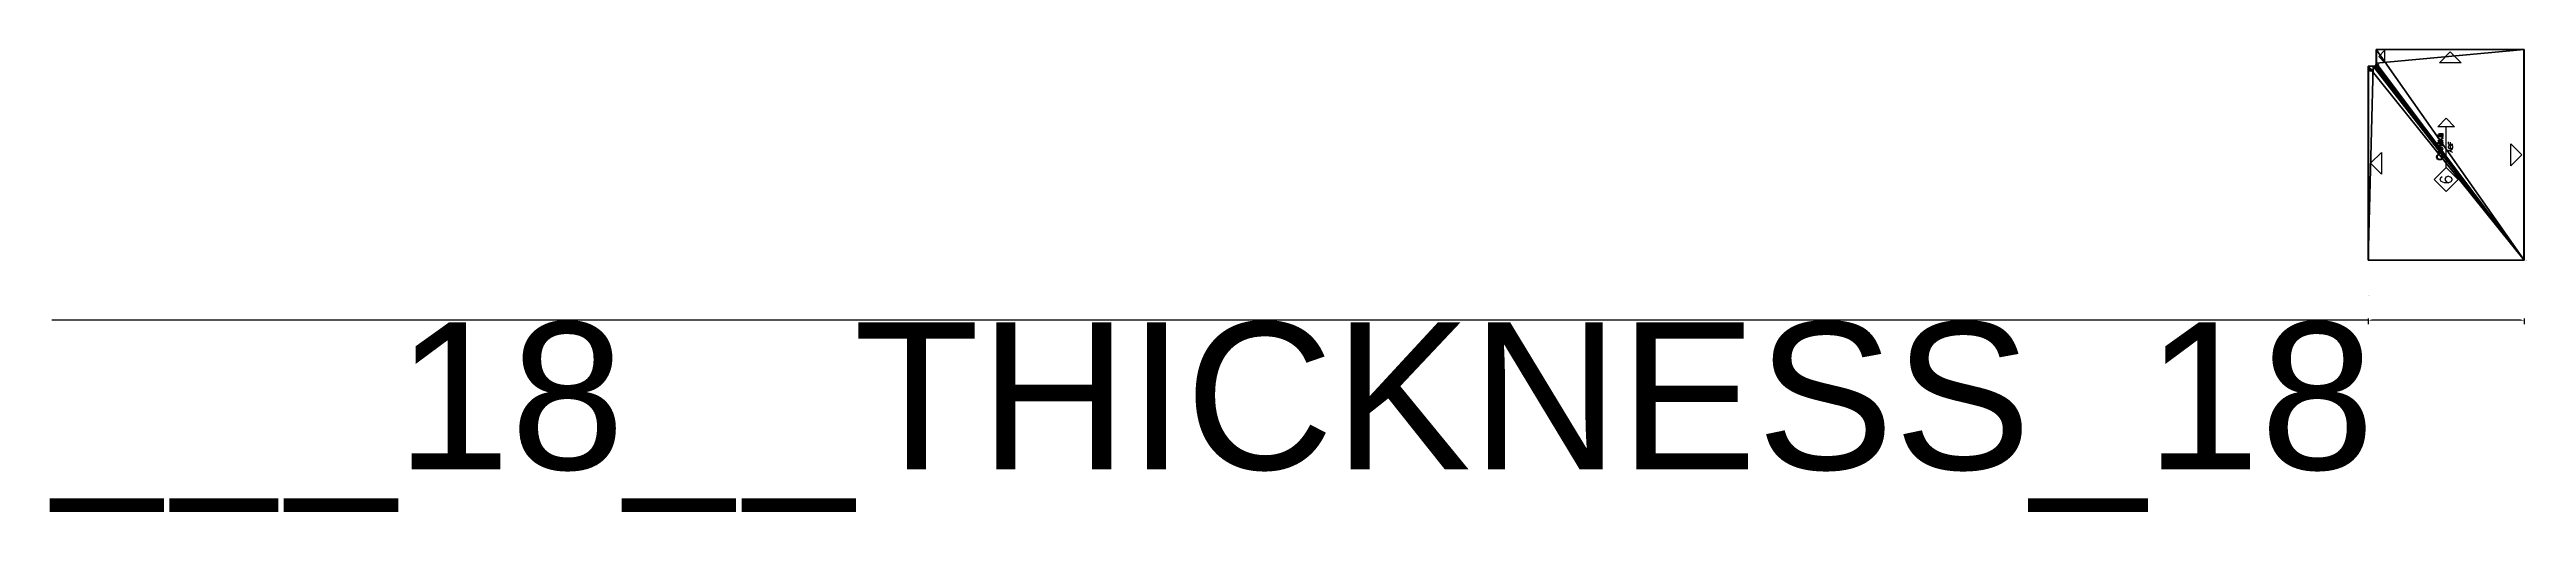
# Model space of a CAD drawing. Extents: x -8243 to 7, y -851 to 702.
import ezdxf

# ---------------------------------------------------------------- set-up
doc = ezdxf.new("R2010")
doc.units = 0
doc.header["$LTSCALE"] = 25.4
doc.layers.get('0').update_dxf_attribs({"color": 13, "linetype": 'CONTINUOUS'})
doc.layers.get('DEFPOINTS').update_dxf_attribs({"linetype": 'CONTINUOUS'})
for name, color, linetype in [('ABF_CUTTINGLINES', 230, 'CONTINUOUS'), ('ABF_EDGEBANDING', 13, 'CONTINUOUS'), ('ABF_LABEL', 144, 'CONTINUOUS')]:
    doc.layers.add(name, color=color, linetype=linetype)
doc.styles.add('ARIAL', font='txt')
doc.dimstyles.new('DIMSTYLE1', dxfattribs={"dimtxt": 490.664626, "dimasz": 12.7, "dimexe": 12.7, "dimexo": 12.7, "dimgap": 2.54, "dimtad": 4, "dimtih": 1, "dimtoh": 1, "dimzin": 0, "dimcen": 0.09, "dimazin": 3, "dimtfac": 1, "dimtofl": 0, "dimtmove": 0, "dimatfit": 3})

# ---------------------------------------------------------------- blocks, each defined once
blk = doc.blocks.new('GROUP46_1')
at = {"layer": 'ABF_LABEL', "color": 0}
for p, q in [((-58.9, 3.8), (-56.6, 10.5)), ((-58.9, -4.6), (-58.9, 3.8)), ((-56.7, 0.4), (-58.9, -4.6)), ((-51.9, 2.9), (-56.7, 0.4)), ((-56.6, 10.5), (-51.9, 12.7)), ((-51.9, 12.7), (-47.6, 11)), ((-47.1, 1), (-51.9, 2.9)), ((-47.6, 11), (-45.9, 8.3)), ((-45, -4.6), (-47.1, 1)), ((-26.6, 0), (59.6, 0)), ((-10.7, 13.6), (-10.3, 16.5)), ((-10.3, 10.7), (-10.7, 13.6)), ((-10.3, 16.5), (-9.1, 18.6)), ((-9.1, 8.6), (-10.3, 10.7)), ((-9.1, 18.6), (-7.3, 19.9)), ((-7.2, 7.3), (-9.1, 8.6)), ((-8.6, 15.9), (-8.9, 13.6)), ((-8.9, 13.6), (-8.6, 11.3)), ((-7.8, 17.6), (-8.6, 15.9)), ((-8.6, 11.3), (-7.7, 9.7)), ((-6.5, 18.6), (-7.8, 17.6)), ((-7.7, 9.7), (-6.4, 8.7)), ((-7.3, 19.9), (-4.9, 20.4)), ((-4.9, 6.9), (-7.2, 7.3)), ((-4.9, 18.9), (-6.5, 18.6)), ((-6.4, 8.7), (-4.9, 8.4)), ((-4.9, 20.4), (-3.6, 20.3)), ((-3.5, 18.8), (-4.9, 18.9)), ((-4.9, 8.4), (-3.5, 8.6)), ((-3.6, 7), (-4.9, 6.9)), ((-3.6, 20.3), (-2.6, 20.1)), ((-2.6, 7.3), (-3.6, 7)), ((-2.4, 18.3), (-3.5, 18.8)), ((-3.5, 8.6), (-2.4, 9)), ((-2.6, 20.1), (-1.7, 19.7)), ((-1.6, 7.6), (-2.6, 7.3)), ((-1.6, 17.7), (-2.4, 18.3)), ((-2.4, 9), (-1.5, 9.6)), ((-1.7, 19.7), (-0.8, 19.3)), ((-1, 17.2), (-1.6, 17.7)), ((-0.8, 8), (-1.6, 7.6)), ((-1.5, 9.6), (-1, 10.1)), ((-0.8, 17.2), (-1, 17.2)), ((-1, 10.1), (-0.8, 10.1)), ((-0.8, 19.3), (-0.8, 17.2)), ((-0.8, 10.1), (-0.8, 8)), ((-0.5, 15.5), (-0.5, 16.9)), ((-0.5, 16.9), (7.8, 16.9)), ((2.8, 15.5), (-0.5, 15.5)), ((2.8, 7.1), (2.8, 15.5)), ((4.5, 7.1), (2.8, 7.1)), ((7.8, 15.5), (4.5, 15.5)), ((4.5, 15.5), (4.5, 7.1)), ((7.8, 16.9), (7.8, 15.5)), ((8.3, 12), (9.5, 15.8)), ((9.5, 8.2), (8.3, 12)), ((9.5, 15.8), (12.7, 17.2)), ((12.7, 6.9), (9.5, 8.2)), ((10.7, 14.8), (10, 12)), ((10, 12), (10.7, 9.2)), ((12.7, 15.8), (10.7, 14.8)), ((10.7, 9.2), (12.7, 8.3)), ((12.7, 17.2), (15.9, 15.8)), ((14.7, 14.8), (12.7, 15.8)), ((12.7, 8.3), (14.7, 9.2)), ((15.9, 8.2), (12.7, 6.9)), ((15.4, 12), (14.7, 14.8)), ((14.7, 9.2), (15.4, 12)), ((15.9, 15.8), (17.1, 12)), ((17.1, 12), (15.9, 8.2)), ((18.8, 7.1), (18.8, 16.9)), ((18.8, 16.9), (20.4, 16.9)), ((20.3, 7.1), (18.8, 7.1)), ((20.2, 20.1), (20, 21.5)), ((20, 21.5), (21.4, 21.5)), ((20.7, 19.1), (20.2, 20.1)), ((24.9, 14.4), (20.3, 7.1)), ((20.4, 16.9), (20.4, 9.7)), ((20.4, 9.7), (24.9, 16.9)), ((21.6, 18.4), (20.7, 19.1)), ((21.4, 21.5), (21.8, 19.8)), ((22.9, 18.1), (21.6, 18.4)), ((21.8, 19.8), (22.9, 19.2)), ((22.9, 19.2), (24, 19.7)), ((24.2, 18.4), (22.9, 18.1)), ((24, 19.7), (24.3, 21.5)), ((25, 19.1), (24.2, 18.4)), ((24.3, 21.5), (25.8, 21.5)), ((24.9, 16.9), (26.5, 16.9)), ((24.9, 7.1), (24.9, 14.4)), ((26.5, 7.1), (24.9, 7.1)), ((25.6, 20.1), (25, 19.1)), ((25.8, 21.5), (25.6, 20.1)), ((26.5, 16.9), (26.5, 7.1)), ((28.9, 7.1), (28.9, 16.9)), ((28.9, 16.9), (30.5, 16.9)), ((30.5, 7.1), (28.9, 7.1)), ((30.5, 16.9), (30.5, 12.7)), ((30.5, 12.7), (31.6, 12.9)), ((31.3, 11.6), (30.5, 11.6)), ((30.5, 11.6), (30.5, 7.1)), ((34.7, 7.1), (31.3, 11.6)), ((31.6, 12.9), (32.4, 13.9)), ((32.4, 13.9), (32.6, 14.4)), ((32.6, 14.4), (32.8, 14.9)), ((32.8, 14.9), (33.8, 16.5)), ((33.5, 13), (32.8, 12.3)), ((32.8, 12.3), (36.7, 7.1)), ((34.1, 14.2), (33.5, 13)), ((33.8, 16.5), (35.6, 16.9)), ((34.7, 15.2), (34.1, 14.2)), ((35.7, 15.5), (34.7, 15.2)), ((36.7, 7.1), (34.7, 7.1)), ((35.6, 16.9), (36.1, 16.9)), ((36.1, 15.5), (35.7, 15.5)), ((36.1, 16.9), (36.1, 15.5)), ((37.1, 10), (37.6, 11.7)), ((37.4, 8.7), (37.1, 10)), ((38, 7.7), (37.4, 8.7)), ((37.6, 11.7), (38.9, 12.8)), ((37.9, 16.7), (39.2, 17)), ((37.9, 15), (37.9, 16.7)), ((38, 15), (37.9, 15)), ((39.6, 15.5), (38, 15)), ((38.9, 7.1), (38, 7.7)), ((39.3, 11.2), (38.8, 10.1)), ((38.8, 10.1), (39.3, 8.8)), ((38.9, 12.8), (40.9, 13.4)), ((40.1, 6.9), (38.9, 7.1)), ((39.2, 17), (40.9, 17.1)), ((40.3, 11.9), (39.3, 11.2)), ((39.3, 8.8), (40.7, 8.4)), ((40.9, 15.7), (39.6, 15.5)), ((41.2, 7), (40.1, 6.9)), ((41.8, 12.1), (40.3, 11.9)), ((40.7, 8.4), (42.1, 8.7)), ((40.9, 17.1), (42.6, 17)), ((41.8, 15.6), (40.9, 15.7)), ((40.9, 13.4), (43.3, 13.6)), ((42.1, 7.3), (41.2, 7)), ((42.6, 15.4), (41.8, 15.6)), ((43.3, 12.3), (41.8, 12.1)), ((42.1, 8.7), (43.3, 9.5)), ((42.7, 7.8), (42.1, 7.3)), ((42.6, 17), (43.9, 16.4)), ((43.1, 14.8), (42.6, 15.4)), ((43.3, 8.2), (42.7, 7.8)), ((43.3, 13.9), (43.1, 14.8)), ((43.3, 13.6), (43.3, 13.9)), ((43.3, 9.5), (43.3, 12.3)), ((43.3, 7.1), (43.3, 8.2)), ((44.9, 7.1), (43.3, 7.1)), ((43.9, 16.4), (44.6, 15.4)), ((44.6, 15.4), (44.9, 13.8)), ((44.9, 13.8), (44.9, 7.1)), ((-57, -10.1), (-58.9, -4.6)), ((-51.9, -12.4), (-57, -10.1)), ((-47.1, -10.1), (-51.9, -12.4)), ((-45, -4.6), (-47.1, -10.1)), ((5.2, -13.7), (6.5, -10.6)), ((6.5, -10.6), (8.9, -4.6)), ((6.5, -10.6), (11.6, -10.6)), ((8.9, -4.6), (11.6, -10.6)), ((11.6, -10.6), (13, -13.7)), ((14.5, -4.9), (18, -4.9)), ((14.5, -4.9), (14.5, -9)), ((14.5, -9), (14.5, -13.7)), ((14.5, -9), (18, -9)), ((14.5, -13.7), (18, -13.7)), ((19.5, -5.4), (18, -4.9)), ((18, -9), (19.6, -8.3)), ((18, -9), (20, -9.9)), ((18, -13.7), (19.8, -13.4)), ((20.3, -6.8), (19.5, -5.4)), ((19.6, -8.3), (20.3, -6.8)), ((20.7, -11.6), (19.8, -13.4)), ((20, -9.9), (20.7, -11.6)), ((22.3, -4.8), (22.3, -9)), ((22.3, -4.8), (27.8, -4.8)), ((22.3, -9), (27.1, -9)), ((22.3, -9), (22.3, -13.7))]:
    blk.add_line(p, q, dxfattribs=at)
for points in [[(-26.6, 0, 0), (-52, -25.4, 0), (-77.4, 0, 0), (-52, 25.4, 0), (-26.6, 0, 0)], [(59.6, 17.8, 0), (77.4, 0, 0), (59.6, -17.8, 0), (59.6, 17.8, 0)]]:
    blk.add_polyline3d(points, close=True, dxfattribs=at)
blk = doc.blocks.new('GROUP33_1')
at = {"layer": 'ABF_CUTTINGLINES', "color": 0}
blk.add_polyline3d([(28, 773.3, 0), (27.9, 772.6, 0), (27.8, 771.9, 0), (27.6, 771.2, 0), (27.4, 770.5, 0), (27.2, 769.8, 0), (26.9, 769.1, 0), (26.5, 768.5, 0), (26.1, 767.9, 0), (25.7, 767.3, 0), (25.3, 766.7, 0), (24.8, 766.2, 0), (24.2, 765.7, 0), (23.7, 765.3, 0), (23.1, 764.9, 0), (22.5, 764.5, 0), (21.9, 764.1, 0), (21.2, 763.8, 0), (20.5, 763.6, 0), (19.8, 763.4, 0), (19.1, 763.2, 0), (18.4, 763.1, 0), (17.7, 763, 0), (17, 763, 0), (1, 763, 0), (1, 118, 0), (519, 118, 0), (519, 819, 0), (28, 819, 0), (28, 774, 0), (28, 773.3, 0)], close=True, dxfattribs=at)
blk = doc.blocks.new('GROUP34_1')
at = {"layer": 'ABF_EDGEBANDING', "color": 0}
for points in [[(8.5, 755.8, 0), (15.9, 748.3, 0), (1.1, 748.3, 0), (8.5, 755.8, 0)], [(17.6, 755.8, 0), (17.9, 755.5, 0), (17.3, 755.5, 0), (17.6, 755.8, 0)], [(18.8, 755.8, 0), (19.1, 755.6, 0), (18.5, 755.5, 0), (18.8, 755.8, 0)], [(20, 756, 0), (20.3, 755.7, 0), (19.7, 755.6, 0), (20, 756, 0)], [(21.1, 756.2, 0), (21.5, 756, 0), (20.9, 755.8, 0), (21.1, 756.2, 0)], [(22.3, 756.5, 0), (22.7, 756.3, 0), (22.1, 756.1, 0), (22.3, 756.5, 0)], [(23.4, 756.9, 0), (23.8, 756.7, 0), (23.2, 756.5, 0), (23.4, 756.9, 0)], [(24.5, 757.4, 0), (25, 757.2, 0), (24.4, 757, 0), (24.5, 757.4, 0)], [(25.6, 757.9, 0), (26, 757.8, 0), (25.5, 757.5, 0), (25.6, 757.9, 0)], [(26.6, 758.5, 0), (27.1, 758.4, 0), (26.5, 758.1, 0), (26.6, 758.5, 0)], [(27.6, 759.2, 0), (28.1, 759.1, 0), (27.5, 758.7, 0), (27.6, 759.2, 0)], [(28.6, 759.9, 0), (29, 759.9, 0), (28.5, 759.4, 0), (28.6, 759.9, 0)], [(29.5, 760.7, 0), (29.9, 760.7, 0), (29.5, 760.2, 0), (29.5, 760.7, 0)], [(30.3, 761.5, 0), (30.8, 761.5, 0), (30.3, 761.1, 0), (30.3, 761.5, 0)], [(31.1, 762.4, 0), (31.6, 762.5, 0), (31.1, 762, 0), (31.1, 762.4, 0)], [(31.8, 763.4, 0), (32.3, 763.4, 0), (31.9, 762.9, 0), (31.8, 763.4, 0)], [(32.5, 764.4, 0), (32.9, 764.5, 0), (32.6, 763.9, 0), (32.5, 764.4, 0)], [(33.1, 765.4, 0), (33.5, 765.5, 0), (33.2, 765, 0), (33.1, 765.4, 0)], [(33.6, 766.5, 0), (34, 766.6, 0), (33.8, 766, 0), (33.6, 766.5, 0)], [(34.1, 767.6, 0), (34.5, 767.8, 0), (34.3, 767.2, 0), (34.1, 767.6, 0)], [(34.5, 768.7, 0), (34.9, 768.9, 0), (34.7, 768.3, 0), (34.5, 768.7, 0)], [(34.8, 769.9, 0), (35.2, 770.1, 0), (35, 769.5, 0), (34.8, 769.9, 0)], [(35, 771, 0), (35.4, 771.3, 0), (35.3, 770.7, 0), (35, 771, 0)], [(35.2, 797, 0), (55, 816.8, 0), (55, 777.2, 0), (35.2, 797, 0)], [(35.2, 773.4, 0), (35.5, 773.7, 0), (35.5, 773.1, 0), (35.2, 773.4, 0)], [(35.2, 772.2, 0), (35.5, 772.5, 0), (35.4, 771.9, 0), (35.2, 772.2, 0)], [(273.5, 811.8, 0), (309.7, 775.5, 0), (237.3, 775.5, 0), (273.5, 811.8, 0)], [(511.8, 469, 0), (475.5, 432.8, 0), (475.5, 505.2, 0), (511.8, 469, 0)], [(8.2, 441, 0), (44.5, 477.2, 0), (44.5, 404.8, 0), (8.2, 441, 0)]]:
    blk.add_polyline3d(points, close=True, dxfattribs=at)
blk = doc.blocks.new('_______2')
at = {"color": 0}
for p, q in [((0, 118, 18), (0, 764, 18)), ((0, 764), (0, 764, 18)), ((0, 118), (0, 764)), ((17, 764, 18), (0, 764, 18)), ((0, 118, 18), (0, 764, 18)), ((0, 118), (0, 764)), ((17, 764), (0, 764)), ((17, 764, 18), (0, 764, 18)), ((17, 764), (0, 764)), ((0, 764), (0, 764, 18)), ((17.7, 764, 18), (17, 764, 18)), ((17.7, 764), (17, 764)), ((17, 764), (17, 764, 18)), ((17.7, 764), (17, 764)), ((17, 764), (17, 764, 18)), ((17.7, 764, 18), (17, 764, 18)), ((18.3, 764.1, 18), (17.7, 764, 18)), ((17.7, 764), (18.3, 764.1)), ((17.7, 764), (18.3, 764.1)), ((18.3, 764.1, 18), (17.7, 764, 18)), ((17.7, 764, 18), (17.7, 764)), ((17.7, 764, 18), (17.7, 764)), ((18.9, 764.2, 18), (18.3, 764.1, 18)), ((18.3, 764.1), (18.9, 764.2)), ((18.3, 764.1), (18.9, 764.2)), ((18.9, 764.2, 18), (18.3, 764.1, 18)), ((18.3, 764.1, 18), (18.3, 764.1)), ((18.3, 764.1, 18), (18.3, 764.1)), ((19.6, 764.3, 18), (18.9, 764.2, 18)), ((18.9, 764.2), (19.6, 764.3)), ((18.9, 764.2), (19.6, 764.3)), ((19.6, 764.3, 18), (18.9, 764.2, 18)), ((18.9, 764.2, 18), (18.9, 764.2)), ((18.9, 764.2, 18), (18.9, 764.2)), ((20.2, 764.5, 18), (19.6, 764.3, 18)), ((19.6, 764.3), (20.2, 764.5)), ((19.6, 764.3), (20.2, 764.5)), ((20.2, 764.5, 18), (19.6, 764.3, 18)), ((19.6, 764.3, 18), (19.6, 764.3)), ((19.6, 764.3, 18), (19.6, 764.3)), ((20.8, 764.8, 18), (20.2, 764.5, 18)), ((20.2, 764.5), (20.8, 764.8)), ((20.2, 764.5), (20.8, 764.8)), ((20.8, 764.8, 18), (20.2, 764.5, 18)), ((20.2, 764.5, 18), (20.2, 764.5)), ((20.2, 764.5, 18), (20.2, 764.5)), ((21.4, 765, 18), (20.8, 764.8, 18)), ((20.8, 764.8), (21.4, 765)), ((20.8, 764.8), (21.4, 765)), ((21.4, 765, 18), (20.8, 764.8, 18)), ((20.8, 764.8, 18), (20.8, 764.8)), ((20.8, 764.8, 18), (20.8, 764.8)), ((22, 765.3, 18), (21.4, 765, 18)), ((21.4, 765), (22, 765.3)), ((21.4, 765), (22, 765.3)), ((22, 765.3, 18), (21.4, 765, 18)), ((21.4, 765, 18), (21.4, 765)), ((21.4, 765, 18), (21.4, 765)), ((22.6, 765.7, 18), (22, 765.3, 18)), ((22, 765.3), (22.6, 765.7)), ((22, 765.3), (22.6, 765.7)), ((22.6, 765.7, 18), (22, 765.3, 18)), ((22, 765.3, 18), (22, 765.3)), ((22, 765.3, 18), (22, 765.3)), ((23.1, 766.1, 18), (22.6, 765.7, 18)), ((22.6, 765.7), (23.1, 766.1)), ((22.6, 765.7), (23.1, 766.1)), ((23.1, 766.1, 18), (22.6, 765.7, 18)), ((22.6, 765.7, 18), (22.6, 765.7)), ((22.6, 765.7, 18), (22.6, 765.7)), ((23.6, 766.5, 18), (23.1, 766.1, 18)), ((23.1, 766.1), (23.6, 766.5)), ((23.1, 766.1), (23.6, 766.5)), ((23.6, 766.5, 18), (23.1, 766.1, 18)), ((23.1, 766.1, 18), (23.1, 766.1)), ((23.1, 766.1, 18), (23.1, 766.1)), ((24.1, 766.9, 18), (23.6, 766.5, 18)), ((23.6, 766.5), (24.1, 766.9)), ((23.6, 766.5), (24.1, 766.9)), ((24.1, 766.9, 18), (23.6, 766.5, 18)), ((23.6, 766.5, 18), (23.6, 766.5)), ((23.6, 766.5, 18), (23.6, 766.5)), ((24.5, 767.4, 18), (24.1, 766.9, 18)), ((24.1, 766.9), (24.5, 767.4)), ((24.1, 766.9), (24.5, 767.4)), ((24.5, 767.4, 18), (24.1, 766.9, 18)), ((24.1, 766.9, 18), (24.1, 766.9)), ((24.1, 766.9, 18), (24.1, 766.9)), ((24.9, 767.9, 18), (24.5, 767.4, 18)), ((24.5, 767.4), (24.9, 767.9)), ((24.5, 767.4), (24.9, 767.9)), ((24.9, 767.9, 18), (24.5, 767.4, 18)), ((24.5, 767.4, 18), (24.5, 767.4)), ((24.5, 767.4, 18), (24.5, 767.4)), ((25.3, 768.4, 18), (24.9, 767.9, 18)), ((24.9, 767.9), (25.3, 768.4)), ((24.9, 767.9), (25.3, 768.4)), ((25.3, 768.4, 18), (24.9, 767.9, 18)), ((24.9, 767.9, 18), (24.9, 767.9)), ((24.9, 767.9, 18), (24.9, 767.9)), ((25.7, 769, 18), (25.3, 768.4, 18)), ((25.3, 768.4), (25.7, 769)), ((25.3, 768.4), (25.7, 769)), ((25.7, 769, 18), (25.3, 768.4, 18)), ((25.3, 768.4, 18), (25.3, 768.4)), ((25.3, 768.4, 18), (25.3, 768.4)), ((26, 769.6, 18), (25.7, 769, 18)), ((25.7, 769), (26, 769.6)), ((25.7, 769), (26, 769.6)), ((26, 769.6, 18), (25.7, 769, 18)), ((25.7, 769, 18), (25.7, 769)), ((25.7, 769, 18), (25.7, 769)), ((26.2, 770.2, 18), (26, 769.6, 18)), ((26, 769.6), (26.2, 770.2)), ((26, 769.6), (26.2, 770.2)), ((26.2, 770.2, 18), (26, 769.6, 18)), ((26, 769.6, 18), (26, 769.6)), ((26, 769.6, 18), (26, 769.6)), ((26.5, 770.8, 18), (26.2, 770.2, 18)), ((26.2, 770.2), (26.5, 770.8)), ((26.2, 770.2), (26.5, 770.8)), ((26.5, 770.8, 18), (26.2, 770.2, 18)), ((26.2, 770.2, 18), (26.2, 770.2)), ((26.2, 770.2, 18), (26.2, 770.2)), ((26.7, 771.4, 18), (26.5, 770.8, 18)), ((26.5, 770.8), (26.7, 771.4)), ((26.5, 770.8), (26.7, 771.4)), ((26.7, 771.4, 18), (26.5, 770.8, 18)), ((26.5, 770.8, 18), (26.5, 770.8)), ((26.5, 770.8, 18), (26.5, 770.8)), ((26.8, 772, 18), (26.7, 771.4, 18)), ((26.7, 771.4), (26.8, 772)), ((26.7, 771.4), (26.8, 772)), ((26.8, 772, 18), (26.7, 771.4, 18)), ((26.7, 771.4, 18), (26.7, 771.4)), ((26.7, 771.4, 18), (26.7, 771.4)), ((26.9, 772.7, 18), (26.8, 772, 18)), ((26.8, 772), (26.9, 772.7)), ((26.8, 772), (26.9, 772.7)), ((26.9, 772.7, 18), (26.8, 772, 18)), ((26.8, 772, 18), (26.8, 772)), ((26.8, 772, 18), (26.8, 772)), ((27, 773.3, 18), (26.9, 772.7, 18)), ((26.9, 772.7), (27, 773.3)), ((26.9, 772.7), (27, 773.3)), ((27, 773.3, 18), (26.9, 772.7, 18)), ((26.9, 772.7, 18), (26.9, 772.7)), ((26.9, 772.7, 18), (26.9, 772.7)), ((27, 820, 18), (520, 820, 18)), ((27, 820, 18), (27, 774, 18)), ((27, 820), (27, 820, 18)), ((27, 820, 18), (520, 820, 18)), ((27, 820), (520, 820)), ((27, 820), (27, 774)), ((27, 820), (520, 820)), ((27, 820), (27, 774)), ((27, 820, 18), (27, 774, 18)), ((27, 820), (27, 820, 18)), ((27, 774, 18), (27, 773.3, 18)), ((27, 774), (27, 773.3)), ((27, 774), (27, 774, 18)), ((27, 774), (27, 774, 18)), ((27, 774), (27, 773.3)), ((27, 774, 18), (27, 773.3, 18)), ((27, 773.3, 18), (27, 773.3)), ((27, 773.3, 18), (27, 773.3)), ((520, 820, 18), (520, 118, 18)), ((520, 820), (520, 118)), ((520, 820, 18), (520, 820)), ((520, 820, 18), (520, 118, 18)), ((520, 820, 18), (520, 820)), ((520, 820), (520, 118)), ((0, 118, 18), (0, 118)), ((520, 118, 18), (0, 118, 18)), ((520, 118, 18), (0, 118, 18)), ((0, 118, 18), (0, 118)), ((520, 118), (0, 118)), ((520, 118), (0, 118)), ((520, 118, 18), (520, 118)), ((520, 118, 18), (520, 118))]:
    blk.add_line(p, q, dxfattribs=at)
at = {"layer": 'ABF_CUTTINGLINES', "color": 0}
ref = blk.add_blockref('GROUP33_1', (0, 0, 18), dxfattribs=at)
ref.add_attrib('Skp_GroupInstanceName', '_ABF_cuttingLines', (0, 0), dxfattribs={"layer": '0', "height": 1})
at = {"layer": 'ABF_EDGEBANDING', "color": 0}
ref = blk.add_blockref('GROUP34_1', (0, 0, 18), dxfattribs=at)
ref.add_attrib('Skp_GroupInstanceName', '_ABF_edgeBanding', (0, 0), dxfattribs={"layer": '0', "height": 1})
at = {"layer": 'ABF_LABEL', "color": 0}
ref = blk.add_blockref('GROUP46_1', (260, 469, 18), dxfattribs=dict(at, xscale=1.574803149606299, yscale=1.574803149606299, rotation=90))
ref.add_attrib('Skp_GroupInstanceName', '_ABF_Label', (0, 0), dxfattribs={"layer": '0', "height": 1})
at = {"color": 7}
mesh = blk.add_polyface(dxfattribs=at)
corners = [(520, 118, 18), (0, 764, 18), (0, 118, 18), (17, 764, 18), (17.7, 764, 18), (18.3, 764.1, 18), (18.9, 764.2, 18), (19.6, 764.3, 18), (20.2, 764.5, 18), (20.8, 764.8, 18), (21.4, 765, 18), (22, 765.3, 18), (22.6, 765.7, 18), (23.1, 766.1, 18), (23.6, 766.5, 18), (24.1, 766.9, 18), (24.5, 767.4, 18), (24.9, 767.9, 18), (25.3, 768.4, 18), (25.7, 769, 18), (26, 769.6, 18), (26.2, 770.2, 18), (26.5, 770.8, 18), (26.7, 771.4, 18), (26.8, 772, 18), (26.9, 772.7, 18), (27, 773.3, 18), (27, 774, 18), (27, 820, 18), (520, 820, 18)]
mesh.append_faces([[corners[k] for k in face] for face in [(0, 1, 2), (28, 0, 29)]], dxfattribs={"vtx0": -1, "color": 7})
mesh.append_faces([[corners[k] for k in face] for face in [(1, 0, 3), (3, 0, 4), (4, 0, 5), (5, 0, 6), (6, 0, 7), (7, 0, 8), (8, 0, 9), (9, 0, 10), (10, 0, 11), (11, 0, 12), (12, 0, 13), (13, 0, 14), (14, 0, 15), (15, 0, 16), (16, 0, 17), (17, 0, 18), (18, 0, 19), (19, 0, 20), (20, 0, 21), (21, 0, 22), (22, 0, 23), (23, 0, 24), (24, 0, 25), (25, 0, 26), (26, 0, 27), (27, 0, 28)]], dxfattribs={"vtx0": -1, "vtx1": -1, "color": 7})
at = {"color": 0}
mesh = blk.add_polyface(dxfattribs=at)
corners = [(520, 820), (27, 774), (27, 820), (17, 764), (0, 118), (0, 764), (520, 118), (17.7, 764), (18.3, 764.1), (18.9, 764.2), (19.6, 764.3), (20.2, 764.5), (20.8, 764.8), (21.4, 765), (22, 765.3), (22.6, 765.7), (23.1, 766.1), (23.6, 766.5), (24.1, 766.9), (24.5, 767.4), (24.9, 767.9), (25.3, 768.4), (25.7, 769), (26, 769.6), (26.2, 770.2), (26.5, 770.8), (26.7, 771.4), (26.8, 772), (26.9, 772.7), (27, 773.3)]
mesh.append_faces([[corners[k] for k in face] for face in [(0, 1, 2), (3, 4, 5)]], dxfattribs={"vtx0": -1, "color": 0})
mesh.append_faces([[corners[k] for k in face] for face in [(4, 3, 6), (6, 1, 0)]], dxfattribs={"vtx0": -1, "vtx1": -1, "color": 0})
mesh.append_faces([[corners[k] for k in face] for face in [(6, 3, 7), (6, 7, 8), (6, 8, 9), (6, 9, 10), (6, 10, 11), (6, 11, 12), (6, 12, 13), (6, 13, 14), (6, 14, 15), (6, 15, 16), (6, 16, 17), (6, 17, 18), (6, 18, 19), (6, 19, 20), (6, 20, 21), (6, 21, 22), (6, 22, 23), (6, 23, 24), (6, 24, 25), (6, 25, 26), (6, 26, 27), (6, 27, 28), (6, 28, 29), (6, 29, 1)]], dxfattribs={"vtx0": -1, "vtx2": -1, "color": 0})
mesh = blk.add_polyface(dxfattribs=at)
corners = [(0, 764, 18), (0, 118), (0, 118, 18), (0, 764)]
mesh.append_faces([[corners[k] for k in face] for face in [(0, 1, 2), (1, 0, 3)]], dxfattribs={"vtx0": -1, "color": 0})
mesh = blk.add_polyface(dxfattribs=at)
corners = [(0, 764, 18), (17, 764), (0, 764), (17, 764, 18)]
mesh.append_faces([[corners[k] for k in face] for face in [(0, 1, 2), (1, 0, 3)]], dxfattribs={"vtx0": -1, "color": 0})
mesh = blk.add_polyface(dxfattribs=at)
corners = [(17, 764), (17.7, 764, 18), (17.7, 764), (17, 764, 18)]
mesh.append_faces([[corners[k] for k in face] for face in [(0, 1, 2), (1, 0, 3)]], dxfattribs={"vtx0": -1, "color": 0})
mesh = blk.add_polyface(dxfattribs=at)
corners = [(17.7, 764), (18.3, 764.1, 18), (18.3, 764.1), (17.7, 764, 18)]
mesh.append_faces([[corners[k] for k in face] for face in [(0, 1, 2), (1, 0, 3)]], dxfattribs={"vtx0": -1, "color": 0})
mesh = blk.add_polyface(dxfattribs=at)
corners = [(18.3, 764.1), (18.9, 764.2, 18), (18.9, 764.2), (18.3, 764.1, 18)]
mesh.append_faces([[corners[k] for k in face] for face in [(0, 1, 2), (1, 0, 3)]], dxfattribs={"vtx0": -1, "color": 0})
mesh = blk.add_polyface(dxfattribs=at)
corners = [(18.9, 764.2), (19.6, 764.3, 18), (19.6, 764.3), (18.9, 764.2, 18)]
mesh.append_faces([[corners[k] for k in face] for face in [(0, 1, 2), (1, 0, 3)]], dxfattribs={"vtx0": -1, "color": 0})
mesh = blk.add_polyface(dxfattribs=at)
corners = [(19.6, 764.3), (20.2, 764.5, 18), (20.2, 764.5), (19.6, 764.3, 18)]
mesh.append_faces([[corners[k] for k in face] for face in [(0, 1, 2), (1, 0, 3)]], dxfattribs={"vtx0": -1, "color": 0})
mesh = blk.add_polyface(dxfattribs=at)
corners = [(20.2, 764.5), (20.8, 764.8, 18), (20.8, 764.8), (20.2, 764.5, 18)]
mesh.append_faces([[corners[k] for k in face] for face in [(0, 1, 2), (1, 0, 3)]], dxfattribs={"vtx0": -1, "color": 0})
mesh = blk.add_polyface(dxfattribs=at)
corners = [(20.8, 764.8), (21.4, 765, 18), (21.4, 765), (20.8, 764.8, 18)]
mesh.append_faces([[corners[k] for k in face] for face in [(0, 1, 2), (1, 0, 3)]], dxfattribs={"vtx0": -1, "color": 0})
mesh = blk.add_polyface(dxfattribs=at)
corners = [(21.4, 765), (22, 765.3, 18), (22, 765.3), (21.4, 765, 18)]
mesh.append_faces([[corners[k] for k in face] for face in [(0, 1, 2), (1, 0, 3)]], dxfattribs={"vtx0": -1, "color": 0})
mesh = blk.add_polyface(dxfattribs=at)
corners = [(22, 765.3), (22.6, 765.7, 18), (22.6, 765.7), (22, 765.3, 18)]
mesh.append_faces([[corners[k] for k in face] for face in [(0, 1, 2), (1, 0, 3)]], dxfattribs={"vtx0": -1, "color": 0})
mesh = blk.add_polyface(dxfattribs=at)
corners = [(22.6, 765.7), (23.1, 766.1, 18), (23.1, 766.1), (22.6, 765.7, 18)]
mesh.append_faces([[corners[k] for k in face] for face in [(0, 1, 2), (1, 0, 3)]], dxfattribs={"vtx0": -1, "color": 0})
mesh = blk.add_polyface(dxfattribs=at)
corners = [(23.1, 766.1), (23.6, 766.5, 18), (23.6, 766.5), (23.1, 766.1, 18)]
mesh.append_faces([[corners[k] for k in face] for face in [(0, 1, 2), (1, 0, 3)]], dxfattribs={"vtx0": -1, "color": 0})
mesh = blk.add_polyface(dxfattribs=at)
corners = [(23.6, 766.5), (24.1, 766.9, 18), (24.1, 766.9), (23.6, 766.5, 18)]
mesh.append_faces([[corners[k] for k in face] for face in [(0, 1, 2), (1, 0, 3)]], dxfattribs={"vtx0": -1, "color": 0})
mesh = blk.add_polyface(dxfattribs=at)
corners = [(24.5, 767.4, 18), (24.1, 766.9), (24.1, 766.9, 18), (24.5, 767.4)]
mesh.append_faces([[corners[k] for k in face] for face in [(0, 1, 2), (1, 0, 3)]], dxfattribs={"vtx0": -1, "color": 0})
mesh = blk.add_polyface(dxfattribs=at)
corners = [(24.9, 767.9, 18), (24.5, 767.4), (24.5, 767.4, 18), (24.9, 767.9)]
mesh.append_faces([[corners[k] for k in face] for face in [(0, 1, 2), (1, 0, 3)]], dxfattribs={"vtx0": -1, "color": 0})
mesh = blk.add_polyface(dxfattribs=at)
corners = [(25.3, 768.4, 18), (24.9, 767.9), (24.9, 767.9, 18), (25.3, 768.4)]
mesh.append_faces([[corners[k] for k in face] for face in [(0, 1, 2), (1, 0, 3)]], dxfattribs={"vtx0": -1, "color": 0})
mesh = blk.add_polyface(dxfattribs=at)
corners = [(25.7, 769, 18), (25.3, 768.4), (25.3, 768.4, 18), (25.7, 769)]
mesh.append_faces([[corners[k] for k in face] for face in [(0, 1, 2), (1, 0, 3)]], dxfattribs={"vtx0": -1, "color": 0})
mesh = blk.add_polyface(dxfattribs=at)
corners = [(26, 769.6, 18), (25.7, 769), (25.7, 769, 18), (26, 769.6)]
mesh.append_faces([[corners[k] for k in face] for face in [(0, 1, 2), (1, 0, 3)]], dxfattribs={"vtx0": -1, "color": 0})
mesh = blk.add_polyface(dxfattribs=at)
corners = [(26.2, 770.2, 18), (26, 769.6), (26, 769.6, 18), (26.2, 770.2)]
mesh.append_faces([[corners[k] for k in face] for face in [(0, 1, 2), (1, 0, 3)]], dxfattribs={"vtx0": -1, "color": 0})
mesh = blk.add_polyface(dxfattribs=at)
corners = [(26.5, 770.8, 18), (26.2, 770.2), (26.2, 770.2, 18), (26.5, 770.8)]
mesh.append_faces([[corners[k] for k in face] for face in [(0, 1, 2), (1, 0, 3)]], dxfattribs={"vtx0": -1, "color": 0})
mesh = blk.add_polyface(dxfattribs=at)
corners = [(26.7, 771.4, 18), (26.5, 770.8), (26.5, 770.8, 18), (26.7, 771.4)]
mesh.append_faces([[corners[k] for k in face] for face in [(0, 1, 2), (1, 0, 3)]], dxfattribs={"vtx0": -1, "color": 0})
mesh = blk.add_polyface(dxfattribs=at)
corners = [(26.8, 772, 18), (26.7, 771.4), (26.7, 771.4, 18), (26.8, 772)]
mesh.append_faces([[corners[k] for k in face] for face in [(0, 1, 2), (1, 0, 3)]], dxfattribs={"vtx0": -1, "color": 0})
mesh = blk.add_polyface(dxfattribs=at)
corners = [(26.9, 772.7, 18), (26.8, 772), (26.8, 772, 18), (26.9, 772.7)]
mesh.append_faces([[corners[k] for k in face] for face in [(0, 1, 2), (1, 0, 3)]], dxfattribs={"vtx0": -1, "color": 0})
mesh = blk.add_polyface(dxfattribs=at)
corners = [(27, 773.3, 18), (26.9, 772.7), (26.9, 772.7, 18), (27, 773.3)]
mesh.append_faces([[corners[k] for k in face] for face in [(0, 1, 2), (1, 0, 3)]], dxfattribs={"vtx0": -1, "color": 0})
mesh = blk.add_polyface(dxfattribs=at)
corners = [(27, 820), (520, 820, 18), (520, 820), (27, 820, 18)]
mesh.append_faces([[corners[k] for k in face] for face in [(0, 1, 2), (1, 0, 3)]], dxfattribs={"vtx0": -1, "color": 0})
mesh = blk.add_polyface(dxfattribs=at)
corners = [(27, 820, 18), (27, 774), (27, 774, 18), (27, 820)]
mesh.append_faces([[corners[k] for k in face] for face in [(0, 1, 2), (1, 0, 3)]], dxfattribs={"vtx0": -1, "color": 0})
mesh = blk.add_polyface(dxfattribs=at)
corners = [(27, 774, 18), (27, 773.3), (27, 773.3, 18), (27, 774)]
mesh.append_faces([[corners[k] for k in face] for face in [(0, 1, 2), (1, 0, 3)]], dxfattribs={"vtx0": -1, "color": 0})
mesh = blk.add_polyface(dxfattribs=at)
corners = [(520, 820), (520, 118, 18), (520, 118), (520, 820, 18)]
mesh.append_faces([[corners[k] for k in face] for face in [(0, 1, 2), (1, 0, 3)]], dxfattribs={"vtx0": -1, "color": 0})
mesh = blk.add_polyface(dxfattribs=at)
corners = [(520, 118, 18), (0, 118), (520, 118), (0, 118, 18)]
mesh.append_faces([[corners[k] for k in face] for face in [(0, 1, 2), (1, 0, 3)]], dxfattribs={"vtx0": -1, "color": 0})
blk = doc.blocks.new('___18__THICKNESS_18')
at = {"color": 0}
ref = blk.add_blockref('_______2', (-520, -118), dxfattribs=at)
ref.add_attrib('Skp_GroupInstanceName', '__6. Стойка', (0, 0), dxfattribs={"height": 1})
blk = doc.blocks.new('*D7')
at = {"color": 0}
for p, q in [((-520, -200), (-8235.3, -200)), ((-520, -194.5), (-520, -212.7)), ((-12.7, -200), (-507.3, -200)), ((0, -194.5), (0, -212.7))]:
    blk.add_line(p, q, dxfattribs=at)
for points in [[(-507.3, -197.9), (-507.3, -202.1), (-520, -200)], [(-12.7, -202.1), (-12.7, -197.9), (0, -200)]]:
    blk.add_solid(points, dxfattribs=at)
at = {"layer": 'DEFPOINTS', "color": 0}
for p in [(-520, -181.8), (-520, -200), (0, -181.8)]:
    blk.add_point(p, dxfattribs=at)
at = {"color": 0, "style": 'ARIAL'}
blk.add_text('___18__THICKNESS_18', height=490.665, dxfattribs=at).set_placement((-8232.8, -697.4))
blk = doc.blocks.new('GROUP31_1')
at = {"color": 250}
dim = blk.add_linear_dim(base=(-520, -200), p1=(0, -181.818), p2=(-520, -181.818), text='___18__THICKNESS_18', dimstyle='DIMSTYLE1', override={"dimtih": 0, "dimpost": 'mm'}, dxfattribs=at)
dim.commit()
dim.dimension.update_dxf_attribs({"geometry": '*D7', "text_midpoint": (-4384.013, -520)})

msp = doc.modelspace()

# ---------------------------------------------------------------- block references
at = {"color": 0}
ref = msp.add_blockref('___18__THICKNESS_18', (0, 0), dxfattribs=at)
ref.add_attrib('Skp_ComponentInstanceName', 'ABF_Flatten', (0, 0), dxfattribs={"height": 0.2})
ref = msp.add_blockref('GROUP31_1', (0, 0), dxfattribs=at)
ref.add_attrib('Skp_GroupInstanceName', 'ABF_Flatten', (0, 0), dxfattribs={"height": 1})

doc.saveas('drawing.dxf')
